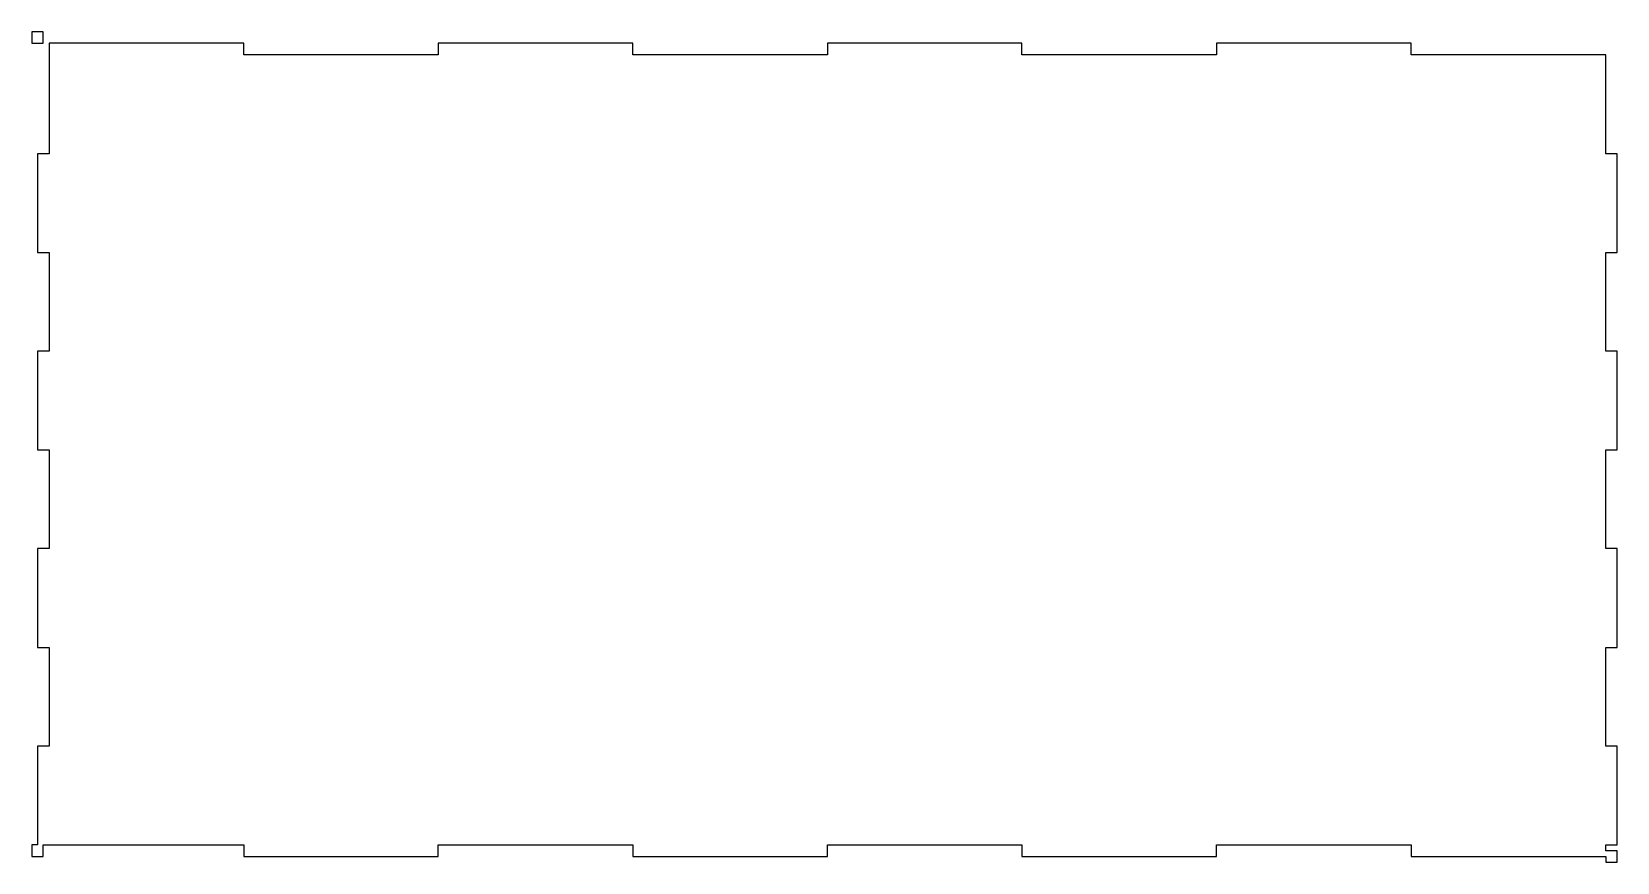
# Model space of a CAD drawing. Header units: metres. Extents: x -0.2 to 16.9, y -0.2 to 8.8.
import ezdxf

# ---------------------------------------------------------------- set-up
doc = ezdxf.new("R2010")
doc.units = ezdxf.units.M

msp = doc.modelspace()

# ---------------------------------------------------------------- linework, layer by layer
for p, q in [((-0.0625, 8.75), (-0.1875, 8.75)), ((-0.1875, 8.75), (-0.1875, 8.625)), ((-0.0625, 8.625), (-0.0625, 8.75)), ((-0.1875, 8.625), (-0.0625, 8.625)), ((2.09375, 8.625), (0, 8.625)), ((0, 8.625), (0, 7.4375)), ((2.09375, 8.5), (2.09375, 8.625)), ((6.28125, 8.625), (4.1875, 8.625)), ((4.1875, 8.625), (4.1875, 8.5)), ((6.28125, 8.5), (6.28125, 8.625)), ((10.4688, 8.625), (8.375, 8.625)), ((8.375, 8.625), (8.375, 8.5)), ((10.4688, 8.5), (10.4688, 8.625)), ((14.6562, 8.625), (12.5625, 8.625)), ((12.5625, 8.625), (12.5625, 8.5)), ((14.6562, 8.5), (14.6562, 8.625)), ((4.1875, 8.5), (2.09375, 8.5)), ((8.375, 8.5), (6.28125, 8.5)), ((12.5625, 8.5), (10.4688, 8.5)), ((16.75, 8.5), (14.6562, 8.5)), ((16.75, 7.4375), (16.75, 8.5)), ((0, 7.4375), (-0.125, 7.4375)), ((-0.125, 7.4375), (-0.125, 6.375)), ((16.875, 7.4375), (16.75, 7.4375)), ((16.875, 6.375), (16.875, 7.4375)), ((-0.125, 6.375), (0, 6.375)), ((0, 6.375), (0, 5.3125)), ((16.75, 5.3125), (16.75, 6.375)), ((16.75, 6.375), (16.875, 6.375)), ((0, 5.3125), (-0.125, 5.3125)), ((-0.125, 5.3125), (-0.125, 4.25)), ((16.875, 5.3125), (16.75, 5.3125)), ((16.875, 4.25), (16.875, 5.3125)), ((-0.125, 4.25), (0, 4.25)), ((0, 4.25), (0, 3.1875)), ((16.75, 3.1875), (16.75, 4.25)), ((16.75, 4.25), (16.875, 4.25)), ((0, 3.1875), (-0.125, 3.1875)), ((-0.125, 3.1875), (-0.125, 2.125)), ((16.875, 3.1875), (16.75, 3.1875)), ((16.875, 2.125), (16.875, 3.1875)), ((-0.125, 2.125), (0, 2.125)), ((0, 2.125), (0, 1.0625)), ((16.75, 1.0625), (16.75, 2.125)), ((16.75, 2.125), (16.875, 2.125)), ((0, 1.0625), (-0.125, 1.0625)), ((-0.125, 1.0625), (-0.125, 0)), ((16.875, 1.0625), (16.75, 1.0625)), ((16.875, 0), (16.875, 1.0625)), ((-0.125, 0), (-0.1875, 0)), ((-0.1875, 0), (-0.1875, -0.125)), ((-0.0625, -0.125), (-0.0625, 0)), ((-0.0625, 0), (2.09375, 0)), ((2.09375, 0), (2.09375, -0.125)), ((4.1875, -0.125), (4.1875, 0)), ((4.1875, 0), (6.28125, 0)), ((6.28125, 0), (6.28125, -0.125)), ((8.375, -0.125), (8.375, 0)), ((8.375, 0), (10.4688, 0)), ((10.4688, 0), (10.4688, -0.125)), ((12.5625, -0.125), (12.5625, 0)), ((12.5625, 0), (14.6562, 0)), ((14.6562, 0), (14.6562, -0.125)), ((16.75, -0.0625), (16.75, 0)), ((16.75, 0), (16.875, 0)), ((-0.1875, -0.125), (-0.0625, -0.125)), ((2.09375, -0.125), (4.1875, -0.125)), ((6.28125, -0.125), (8.375, -0.125)), ((10.4688, -0.125), (12.5625, -0.125)), ((14.6562, -0.125), (16.75, -0.125)), ((16.875, -0.0625), (16.75, -0.0625)), ((16.75, -0.125), (16.75, -0.1875)), ((16.875, -0.1875), (16.875, -0.0625)), ((16.75, -0.1875), (16.875, -0.1875))]:
    msp.add_line(p, q)

doc.saveas('drawing.dxf')
